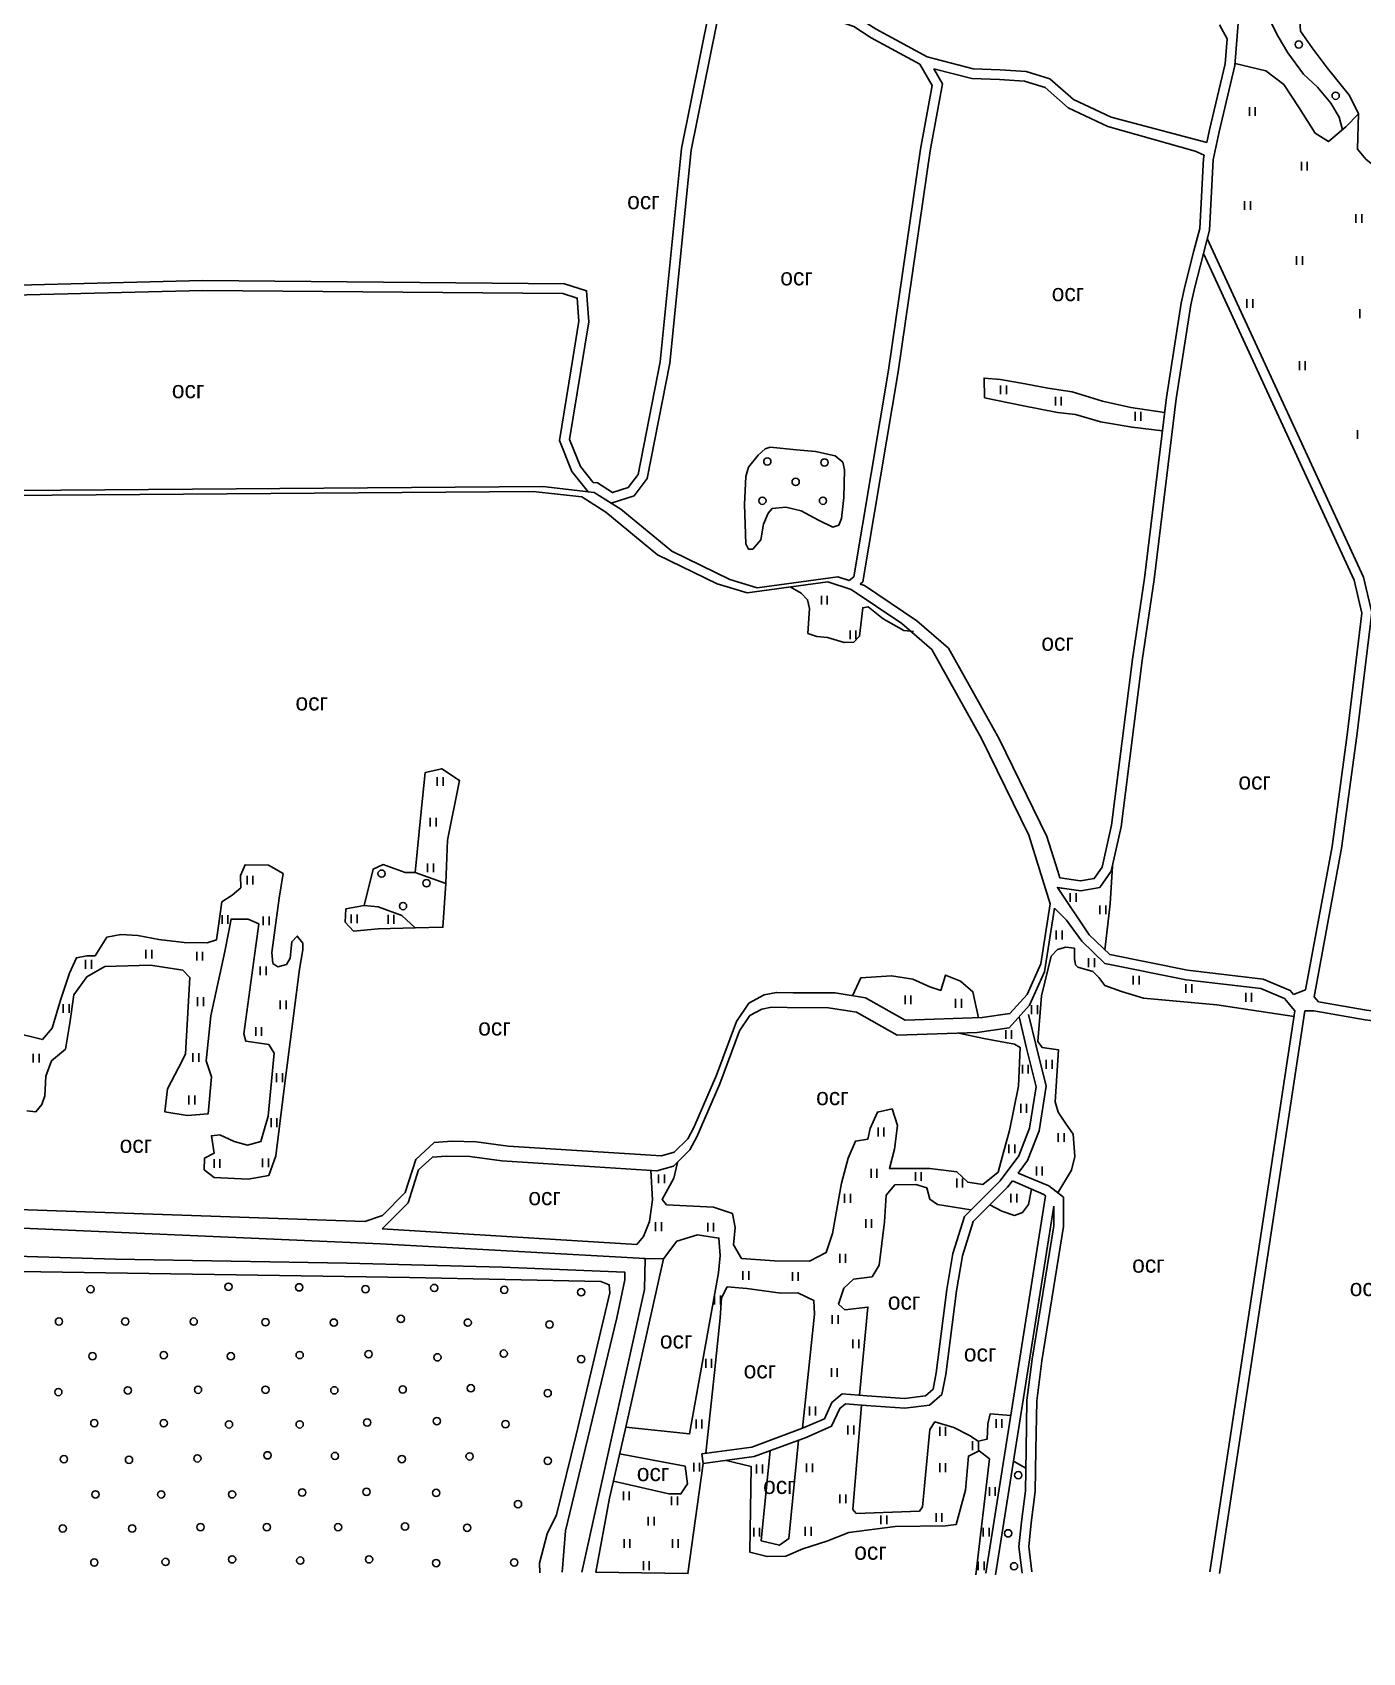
# Model space of a CAD drawing. Header units: millimetres. Extents: x 1379499 to 1411715, y 5652947 to 5671991.
# Drawn here: x 1405407 to 1405952, y 5654039 to 5654704 of the extents above; entities that cross this region are included whole.
import ezdxf

# ---------------------------------------------------------------- set-up
doc = ezdxf.new("R2010")
doc.units = ezdxf.units.MM
doc.layers.add('вулиці', color=7, linetype='Continuous')
doc.layers.add('на область', color=5, linetype='Continuous')
picture_1 = doc.add_image_def('image1.bmp', size_in_pixel=(3370, 2384))

msp = doc.modelspace()

# ---------------------------------------------------------------- linework, layer by layer
at = {"layer": 'вулиці', "color": 7}
for p, q in [((1405905.96, 5654669.66), (1405905.96, 5654673.26)), ((1405908.36, 5654669.66), (1405908.36, 5654673.26)), ((1405927.29, 5654647.29), (1405927.29, 5654650.89)), ((1405929.69, 5654647.29), (1405929.69, 5654650.89)), ((1405903.96, 5654631.1), (1405903.96, 5654634.7)), ((1405906.36, 5654631.1), (1405906.36, 5654634.7)), ((1405949.63, 5654625.76), (1405949.63, 5654629.36)), ((1405952.03, 5654625.76), (1405952.03, 5654629.36)), ((1405925.31, 5654608.57), (1405925.31, 5654612.17)), ((1405927.71, 5654608.57), (1405927.71, 5654612.17)), ((1405904.95, 5654590.93), (1405904.95, 5654594.53)), ((1405907.35, 5654590.93), (1405907.35, 5654594.53)), ((1405951.21, 5654586.78), (1405951.21, 5654590.38)), ((1405926.5, 5654565.44), (1405926.5, 5654569.04)), ((1405928.9, 5654565.44), (1405928.9, 5654569.04)), ((1405803.89, 5654555.52), (1405803.89, 5654559.12)), ((1405806.29, 5654555.52), (1405806.29, 5654559.12)), ((1405826.38, 5654550.9), (1405826.38, 5654554.5)), ((1405828.78, 5654550.9), (1405828.78, 5654554.5)), ((1405859.03, 5654544.62), (1405859.03, 5654548.22)), ((1405861.43, 5654544.62), (1405861.43, 5654548.22)), ((1405950.28, 5654537.22), (1405950.28, 5654540.82)), ((1405730.36, 5654469.18), (1405730.36, 5654472.78)), ((1405732.76, 5654469.18), (1405732.76, 5654472.78)), ((1405742.13, 5654454.97), (1405742.13, 5654458.57)), ((1405744.53, 5654454.97), (1405744.53, 5654458.57)), ((1405572.71, 5654394.78), (1405572.71, 5654398.38)), ((1405575.11, 5654394.78), (1405575.11, 5654398.38)), ((1405569.86, 5654378.16), (1405569.86, 5654381.76)), ((1405572.26, 5654378.16), (1405572.26, 5654381.76)), ((1405568.78, 5654359.42), (1405568.78, 5654363.02)), ((1405571.18, 5654359.42), (1405571.18, 5654363.02)), ((1405494.69, 5654354.31), (1405494.69, 5654357.91)), ((1405497.09, 5654354.31), (1405497.09, 5654357.91)), ((1405832.46, 5654347.26), (1405832.46, 5654350.86)), ((1405834.86, 5654347.26), (1405834.86, 5654350.86)), ((1405844.66, 5654342.16), (1405844.66, 5654345.76)), ((1405847.06, 5654342.16), (1405847.06, 5654345.76)), ((1405484.44, 5654338.19), (1405484.44, 5654341.79)), ((1405486.84, 5654338.19), (1405486.84, 5654341.79)), ((1405501.34, 5654337.62), (1405501.34, 5654341.22)), ((1405503.74, 5654337.62), (1405503.74, 5654341.22)), ((1405537.43, 5654338.48), (1405537.43, 5654342.08)), ((1405539.83, 5654338.48), (1405539.83, 5654342.08)), ((1405552.56, 5654338.29), (1405552.56, 5654341.89)), ((1405554.96, 5654338.29), (1405554.96, 5654341.89)), ((1405826.7, 5654331.83), (1405826.7, 5654335.43)), ((1405829.1, 5654331.83), (1405829.1, 5654335.43)), ((1405453.24, 5654323.95), (1405453.24, 5654327.55)), ((1405455.64, 5654323.95), (1405455.64, 5654327.55)), ((1405474.04, 5654323.18), (1405474.04, 5654326.78)), ((1405476.44, 5654323.18), (1405476.44, 5654326.78)), ((1405428.49, 5654319.81), (1405428.49, 5654323.41)), ((1405430.89, 5654319.81), (1405430.89, 5654323.41)), ((1405500.11, 5654317.18), (1405500.11, 5654320.78)), ((1405502.51, 5654317.18), (1405502.51, 5654320.78)), ((1405839.97, 5654320.52), (1405839.97, 5654324.12)), ((1405842.37, 5654320.52), (1405842.37, 5654324.12)), ((1405858.3, 5654313.34), (1405858.3, 5654316.94)), ((1405860.7, 5654313.34), (1405860.7, 5654316.94)), ((1405879.89, 5654309.86), (1405879.89, 5654313.46)), ((1405882.29, 5654309.86), (1405882.29, 5654313.46)), ((1405474.44, 5654304.52), (1405474.44, 5654308.12)), ((1405476.84, 5654304.52), (1405476.84, 5654308.12)), ((1405508.3, 5654303.22), (1405508.3, 5654306.82)), ((1405510.7, 5654303.22), (1405510.7, 5654306.82)), ((1405764.69, 5654305.27), (1405764.69, 5654308.87)), ((1405767.09, 5654305.27), (1405767.09, 5654308.87)), ((1405785.43, 5654303.83), (1405785.43, 5654307.43)), ((1405787.83, 5654303.83), (1405787.83, 5654307.43)), ((1405904.44, 5654306.28), (1405904.44, 5654309.88)), ((1405906.84, 5654306.28), (1405906.84, 5654309.88)), ((1405419.26, 5654301.74), (1405419.26, 5654305.34)), ((1405421.66, 5654301.74), (1405421.66, 5654305.34)), ((1405816.63, 5654301.21), (1405816.63, 5654304.81)), ((1405819.03, 5654301.21), (1405819.03, 5654304.81)), ((1405498.3, 5654292.27), (1405498.3, 5654295.87)), ((1405500.7, 5654292.27), (1405500.7, 5654295.87)), ((1405805.97, 5654291.02), (1405805.97, 5654294.62)), ((1405808.37, 5654291.02), (1405808.37, 5654294.62)), ((1405406.95, 5654281.29), (1405406.95, 5654284.89)), ((1405409.35, 5654281.29), (1405409.35, 5654284.89)), ((1405472.51, 5654281.62), (1405472.51, 5654285.22)), ((1405474.91, 5654281.62), (1405474.91, 5654285.22)), ((1405812.85, 5654276.77), (1405812.85, 5654280.37)), ((1405815.25, 5654276.77), (1405815.25, 5654280.37)), ((1405822.63, 5654278.81), (1405822.63, 5654282.41)), ((1405825.03, 5654278.81), (1405825.03, 5654282.41)), ((1405506.84, 5654273.32), (1405506.84, 5654276.92)), ((1405509.24, 5654273.32), (1405509.24, 5654276.92)), ((1405470.83, 5654264.17), (1405470.83, 5654267.77)), ((1405473.23, 5654264.17), (1405473.23, 5654267.77)), ((1405812.13, 5654260.75), (1405812.13, 5654264.35)), ((1405814.53, 5654260.75), (1405814.53, 5654264.35)), ((1405504.55, 5654254.84), (1405504.55, 5654258.44)), ((1405506.95, 5654254.84), (1405506.95, 5654258.44)), ((1405753.61, 5654251.05), (1405753.61, 5654254.65)), ((1405756.01, 5654251.05), (1405756.01, 5654254.65)), ((1405807.29, 5654244.08), (1405807.29, 5654247.68)), ((1405809.69, 5654244.08), (1405809.69, 5654247.68)), ((1405827.57, 5654248.77), (1405827.57, 5654252.37)), ((1405829.97, 5654248.77), (1405829.97, 5654252.37)), ((1405481.19, 5654238.11), (1405481.19, 5654241.71)), ((1405483.59, 5654238.11), (1405483.59, 5654241.71)), ((1405501.06, 5654238.35), (1405501.06, 5654241.95)), ((1405503.46, 5654238.35), (1405503.46, 5654241.95)), ((1405663.54, 5654231.83), (1405663.54, 5654235.43)), ((1405665.94, 5654231.83), (1405665.94, 5654235.43)), ((1405750.72, 5654234.07), (1405750.72, 5654237.67)), ((1405753.12, 5654234.07), (1405753.12, 5654237.67)), ((1405768.92, 5654232.74), (1405768.92, 5654236.34)), ((1405771.32, 5654232.74), (1405771.32, 5654236.34)), ((1405785.92, 5654230.09), (1405785.92, 5654233.69)), ((1405788.32, 5654230.09), (1405788.32, 5654233.69)), ((1405818.56, 5654235.03), (1405818.56, 5654238.63)), ((1405820.96, 5654235.03), (1405820.96, 5654238.63)), ((1405739.87, 5654223.83), (1405739.87, 5654227.43)), ((1405742.27, 5654223.83), (1405742.27, 5654227.43)), ((1405808.14, 5654223.85), (1405808.14, 5654227.45)), ((1405810.54, 5654223.85), (1405810.54, 5654227.45)), ((1405662.35, 5654212.19), (1405662.35, 5654215.79)), ((1405664.75, 5654212.19), (1405664.75, 5654215.79)), ((1405683.74, 5654211.96), (1405683.74, 5654215.56)), ((1405686.14, 5654211.96), (1405686.14, 5654215.56)), ((1405748.55, 5654213.47), (1405748.55, 5654217.07)), ((1405750.95, 5654213.47), (1405750.95, 5654217.07)), ((1405737.91, 5654199.22), (1405737.91, 5654202.82)), ((1405740.31, 5654199.22), (1405740.31, 5654202.82)), ((1405698.13, 5654192.12), (1405698.13, 5654195.72)), ((1405700.53, 5654192.12), (1405700.53, 5654195.72)), ((1405718.45, 5654191.76), (1405718.45, 5654195.36)), ((1405720.85, 5654191.76), (1405720.85, 5654195.36)), ((1405686.56, 5654182.11), (1405686.56, 5654185.71)), ((1405688.96, 5654182.11), (1405688.96, 5654185.71)), ((1405734.84, 5654174.14), (1405734.84, 5654177.74)), ((1405737.24, 5654174.14), (1405737.24, 5654177.74)), ((1405743.28, 5654164.08), (1405743.28, 5654167.68)), ((1405745.68, 5654164.08), (1405745.68, 5654167.68)), ((1405682.91, 5654156.13), (1405682.91, 5654159.73)), ((1405685.31, 5654156.13), (1405685.31, 5654159.73)), ((1405734.47, 5654152.34), (1405734.47, 5654155.94)), ((1405736.87, 5654152.34), (1405736.87, 5654155.94)), ((1405725.54, 5654136.58), (1405725.54, 5654140.18)), ((1405727.94, 5654136.58), (1405727.94, 5654140.18)), ((1405678.95, 5654131.25), (1405678.95, 5654134.85)), ((1405681.35, 5654131.25), (1405681.35, 5654134.85)), ((1405802.03, 5654131.42), (1405802.03, 5654135.02)), ((1405804.43, 5654131.42), (1405804.43, 5654135.02)), ((1405741.21, 5654128.77), (1405741.21, 5654132.37)), ((1405743.61, 5654128.77), (1405743.61, 5654132.37)), ((1405778.91, 5654128.24), (1405778.91, 5654131.84)), ((1405781.31, 5654128.24), (1405781.31, 5654131.84)), ((1405792.35, 5654122.33), (1405792.35, 5654125.93)), ((1405794.75, 5654122.33), (1405794.75, 5654125.93)), ((1405677.96, 5654113.51), (1405677.96, 5654117.11)), ((1405680.36, 5654113.51), (1405680.36, 5654117.11)), ((1405703.74, 5654112.77), (1405703.74, 5654116.37)), ((1405706.14, 5654112.77), (1405706.14, 5654116.37)), ((1405724.27, 5654113.21), (1405724.27, 5654116.81)), ((1405726.67, 5654113.21), (1405726.67, 5654116.81)), ((1405778.91, 5654113.3), (1405778.91, 5654116.9)), ((1405781.31, 5654113.3), (1405781.31, 5654116.9)), ((1405799.32, 5654103.56), (1405799.32, 5654107.16)), ((1405801.72, 5654103.56), (1405801.72, 5654107.16)), ((1405649.14, 5654101.79), (1405649.14, 5654105.39)), ((1405651.54, 5654101.79), (1405651.54, 5654105.39)), ((1405668.88, 5654099.68), (1405668.88, 5654103.28)), ((1405671.28, 5654099.68), (1405671.28, 5654103.28)), ((1405737.96, 5654100.56), (1405737.96, 5654104.16)), ((1405740.36, 5654100.56), (1405740.36, 5654104.16)), ((1405659.32, 5654091.37), (1405659.32, 5654094.97)), ((1405661.72, 5654091.37), (1405661.72, 5654094.97)), ((1405754.77, 5654091.94), (1405754.77, 5654095.54)), ((1405757.17, 5654091.94), (1405757.17, 5654095.54)), ((1405777.43, 5654092.92), (1405777.43, 5654096.52)), ((1405779.83, 5654092.92), (1405779.83, 5654096.52)), ((1405702.62, 5654086.87), (1405702.62, 5654090.47)), ((1405705.02, 5654086.87), (1405705.02, 5654090.47)), ((1405723.76, 5654087.22), (1405723.76, 5654090.82)), ((1405726.16, 5654087.22), (1405726.16, 5654090.82)), ((1405796.77, 5654086.87), (1405796.77, 5654090.47)), ((1405799.17, 5654086.87), (1405799.17, 5654090.47)), ((1405649.39, 5654082.19), (1405649.39, 5654085.79)), ((1405651.79, 5654082.19), (1405651.79, 5654085.79)), ((1405669.25, 5654082.19), (1405669.25, 5654085.79)), ((1405671.65, 5654082.19), (1405671.65, 5654085.79)), ((1405657.33, 5654073.13), (1405657.33, 5654076.73)), ((1405659.73, 5654073.13), (1405659.73, 5654076.73)), ((1405794.73, 5654073.04), (1405794.73, 5654076.64)), ((1405797.13, 5654073.04), (1405797.13, 5654076.64))]:
    msp.add_line(p, q, dxfattribs=at)
for points in [[(1405824.52, 5654877.3), (1405830.55, 5654864.98), (1405845.74, 5654836.67), (1405856.84, 5654810.44), (1405874.98, 5654778.02), (1405892.33, 5654748.01), (1405901.08, 5654731.59), (1405902.36, 5654720.07), (1405900.02, 5654690.43), (1405893.56, 5654663.11), (1405891.15, 5654651.63), (1405889.61, 5654622.85), (1405887.07, 5654613.3), (1405883.42, 5654598.84), (1405881.94, 5654592.12), (1405875.89, 5654553.67), (1405866.92, 5654479.53), (1405862.02, 5654446.33), (1405853.32, 5654378.02), (1405849.28, 5654359.82), (1405844.6, 5654353.14), (1405836.79, 5654351.8), (1405827.2, 5654353.14), (1405829.7, 5654352.79)], [(1405773.7, 5654693.89), (1405752.78, 5654705.21), (1405745.38, 5654709.98), (1405733.86, 5654713.99), (1405724.94, 5654714.66), (1405705.32, 5654724.56), (1405692.08, 5654738.17)], [(1405018.91, 5654589.66), (1405169.67, 5654593.8), (1405271.08, 5654597.02), (1405476.47, 5654602.13), (1405624.93, 5654600.76), (1405634, 5654597.97), (1405634.91, 5654585.25), (1405631.66, 5654565.31), (1405627.07, 5654536.94), (1405631.51, 5654525.79), (1405636.72, 5654519.29), (1405638.45, 5654519.1), (1405644.66, 5654515.18), (1405651.07, 5654517.3), (1405655.16, 5654522.63), (1405664.15, 5654568.81), (1405672.9, 5654656.3), (1405688.32, 5654732.48)], [(1405276.33, 5654593.15), (1405476.5, 5654598.13), (1405624.31, 5654596.77), (1405630.21, 5654594.95), (1405630.89, 5654585.44), (1405627.71, 5654565.95), (1405622.95, 5654536.49), (1405628.01, 5654523.76), (1405634.63, 5654515.51), (1405637.09, 5654515.23), (1405644.12, 5654510.79), (1405653.5, 5654513.89), (1405658.9, 5654520.95), (1405668.11, 5654568.23), (1405676.86, 5654655.7), (1405692.34, 5654732.17)], [(1405741.78, 5654479.07), (1405743.61, 5654480.61), (1405757.91, 5654565.34), (1405771.03, 5654655.99), (1405775.86, 5654682.18), (1405770.8, 5654690.91), (1405750.74, 5654701.77), (1405743.62, 5654706.36), (1405733.04, 5654710.04), (1405723.84, 5654710.73), (1405702.92, 5654721.29), (1405692.34, 5654732.17)], [(1405950.71, 5654670.55), (1405947.03, 5654678.1), (1405937.86, 5654689.37), (1405931.67, 5654697.68), (1405926.96, 5654704.44), (1405926.24, 5654714.65), (1405923.17, 5654720.23), (1405921.75, 5654723.38), (1405918.83, 5654727.89), (1405913.01, 5654728.36), (1405908.52, 5654725.77), (1405910.02, 5654719.47), (1405912.93, 5654711.77), (1405917.82, 5654702.28), (1405921.75, 5654695.59), (1405928.13, 5654686.86), (1405933.87, 5654681.51), (1405939.4, 5654674.94), (1405942.86, 5654669.12), (1405944.11, 5654663.99)], [(1405896.86, 5654701.29), (1405893.74, 5654707.06)], [(1405896.86, 5654701.29), (1405896.05, 5654691.05), (1405889.65, 5654663.98), (1405888.52, 5654658.78)], [(1405773.7, 5654693.89), (1405792.67, 5654688.96), (1405803.64, 5654688.66), (1405814.4, 5654687.85), (1405824.1, 5654684.86), (1405833.84, 5654676.44), (1405849.27, 5654669.14), (1405888.52, 5654658.78)], [(1405746.23, 5654477.58), (1405747.31, 5654478.5), (1405761.86, 5654564.72), (1405774.98, 5654655.34), (1405780.06, 5654682.91), (1405776.52, 5654689.02)], [(1405776.52, 5654689.02), (1405792.11, 5654684.98), (1405803.43, 5654684.66), (1405813.65, 5654683.89), (1405822.12, 5654681.28), (1405831.64, 5654673.06), (1405847.86, 5654665.38), (1405883.7, 5654655.24), (1405887.46, 5654653.53)], [(1406018.52, 5654631.85), (1406012.13, 5654627.48), (1406007.76, 5654630), (1406003.56, 5654628.49), (1405997.33, 5654627.99), (1405992.8, 5654630.84), (1405988.26, 5654637.56), (1405982.03, 5654638.74), (1405970.22, 5654640.32), (1405962.48, 5654644.85), (1405953.74, 5654651.91), (1405950.38, 5654656.11), (1405950.71, 5654670.55), (1405945.5, 5654665.18), (1405938.44, 5654659.13), (1405932.89, 5654662.66), (1405926.38, 5654672.94), (1405920.03, 5654682.57), (1405912.74, 5654688.21), (1405900.19, 5654691.18)], [(1405887.46, 5654653.53), (1405887.18, 5654652.15), (1405885.64, 5654623.48), (1405883.19, 5654614.31), (1405879.53, 5654599.76), (1405878.01, 5654592.87), (1405871.93, 5654554.22), (1405862.96, 5654480.06), (1405858.06, 5654446.88), (1405849.38, 5654378.71), (1405845.55, 5654361.47), (1405842.28, 5654356.8), (1405836.73, 5654355.85), (1405828.23, 5654357.04), (1405827.3, 5654359.85)], [(1405932.57, 5654308.27), (1405943.81, 5654369.33), (1405950.08, 5654415.32), (1405956.2, 5654465.93), (1405952.82, 5654480.47), (1405888.68, 5654619.35)], [(1405924.12, 5654309.28), (1405929.04, 5654311.19), (1405939.86, 5654369.96), (1405946.11, 5654415.83), (1405952.15, 5654465.71), (1405949.02, 5654479.16), (1405887.07, 5654613.3)], [(1405871.18, 5654548.01), (1405857.38, 5654550.09), (1405845.69, 5654552.7), (1405833.21, 5654556.44), (1405823.21, 5654558.03), (1405813.91, 5654559.73), (1405803.81, 5654561.55), (1405797.12, 5654562.11), (1405797.34, 5654554.07), (1405812.66, 5654550.89), (1405827.18, 5654548.06), (1405834.55, 5654547.15), (1405844.87, 5654544.21), (1405857.81, 5654541.94), (1405870.26, 5654540.43)], [(1405709.39, 5654533.81), (1405720.16, 5654532.64), (1405727.93, 5654531.97), (1405735.94, 5654530.22), (1405739.12, 5654527.64), (1405739.87, 5654524.55), (1405739.53, 5654513.12), (1405738.62, 5654504.58), (1405737.45, 5654501.82), (1405735.11, 5654500.99), (1405729.18, 5654503.83), (1405722.08, 5654507.66), (1405715.82, 5654509.17), (1405710.15, 5654508.58), (1405708.48, 5654506.66), (1405706.56, 5654502.24), (1405705.47, 5654495.82), (1405702.21, 5654491.9), (1405700.46, 5654491.9), (1405699.37, 5654494.07), (1405698.87, 5654510.25), (1405699.29, 5654521.79), (1405700.46, 5654525.55), (1405704.39, 5654530.55), (1405707.31, 5654533.14), (1405709.39, 5654533.81)], [(1405337.77, 5654516.73), (1405350.83, 5654513.46), (1405364.25, 5654515.73), (1405616.03, 5654517.63), (1405637.09, 5654515.23), (1405648.03, 5654508.32), (1405669.01, 5654491.06), (1405692.8, 5654479.47), (1405704, 5654476.04), (1405737.11, 5654480.62), (1405741.78, 5654479.07)], [(1405360.9, 5654513.74), (1405612.11, 5654515.63), (1405632.02, 5654513.36), (1405641.98, 5654507.08), (1405663.13, 5654489.68), (1405687.63, 5654477.74), (1405699.97, 5654473.96), (1405733.03, 5654478.53), (1405742.59, 5654475.35), (1405763.36, 5654461.42), (1405775.66, 5654450.75), (1405796.03, 5654414.31), (1405815.43, 5654374.55), (1405824.23, 5654346.43), (1405820.36, 5654321.83), (1405814.73, 5654309.18), (1405807.69, 5654301.44), (1405796.27, 5654299.76), (1405764.72, 5654298.7), (1405748.47, 5654307.88), (1405735.98, 5654309.88), (1405718.74, 5654309.98), (1405711.91, 5654310.1), (1405706.85, 5654309.16), (1405700.61, 5654305.75), (1405695.54, 5654298.22), (1405687.29, 5654276.15), (1405677.98, 5654254.63), (1405675.51, 5654250.04), (1405669.98, 5654244.51), (1405664.74, 5654243.08), (1405601.9, 5654247.05), (1405588.74, 5654248.79), (1405578.67, 5654249.06), (1405571.42, 5654248.52), (1405563.9, 5654241.55), (1405559.59, 5654228.03), (1405550.32, 5654218.64), (1405542.97, 5654216.05), (1405396.86, 5654221.11)], [(1405717.59, 5654476.47), (1405722.01, 5654473.92), (1405724.67, 5654471.16), (1405725.43, 5654467.55), (1405724.86, 5654457.37), (1405728.48, 5654456.13), (1405732.86, 5654455.66), (1405739.71, 5654453.66), (1405743.62, 5654453.76), (1405746, 5654456.23), (1405747.33, 5654467.93), (1405749.52, 5654468.31), (1405755.71, 5654463.36), (1405761.04, 5654460.42), (1405764.18, 5654458.51), (1405768.08, 5654458.11)], [(1405746.23, 5654477.58), (1405748.07, 5654476.97), (1405769.49, 5654462.6), (1405782.51, 5654451.3), (1405803.28, 5654414.16), (1405822.86, 5654374.03), (1405827.3, 5654359.85)], [(1405542.75, 5654345.7), (1405546.39, 5654360.71), (1405550.49, 5654362.53), (1405559.59, 5654359.35), (1405563.69, 5654359.35), (1405566.19, 5654384.35), (1405567.78, 5654400.27), (1405574.61, 5654401.86), (1405581.89, 5654397.08), (1405576.89, 5654372.53), (1405576.2, 5654354.8), (1405563.69, 5654359.35)], [(1405399.1, 5654293.65), (1405410.74, 5654290.74), (1405414.75, 5654295.45), (1405418.22, 5654306.94), (1405421.79, 5654317.96), (1405424.68, 5654324.3), (1405428.91, 5654325.08), (1405432.37, 5654325.08), (1405437.15, 5654332.76), (1405442.94, 5654333.87), (1405449.96, 5654333.42), (1405458.57, 5654331.86), (1405468.92, 5654330.64), (1405478.38, 5654330.42), (1405482.17, 5654331.64), (1405482.84, 5654336.42), (1405484.4, 5654347.26), (1405488.63, 5654349.93), (1405492.09, 5654353.04), (1405491.97, 5654358.05), (1405493.87, 5654362.5), (1405503.48, 5654362.29), (1405509.49, 5654358.84), (1405507.82, 5654348.83), (1405504.82, 5654326.42), (1405505.26, 5654321.97), (1405507.27, 5654320.53), (1405510.83, 5654321.53), (1405512.39, 5654324.09), (1405513.06, 5654330.87), (1405515.28, 5654333.21), (1405517.62, 5654330.32), (1405517.62, 5654327.54), (1405516.17, 5654319.64), (1405509.94, 5654270.66), (1405506.46, 5654243.02), (1405503.62, 5654234.97), (1405495.13, 5654233.44), (1405481.19, 5654234.1), (1405477.05, 5654237.36), (1405477.27, 5654242.15), (1405481.19, 5654244.11), (1405480.1, 5654251.29), (1405483.58, 5654251.72), (1405489.47, 5654248.89), (1405494.91, 5654247.37), (1405500.36, 5654248.89), (1405503.41, 5654259.34), (1405505.8, 5654285.24), (1405503.62, 5654288.72), (1405494.26, 5654290.03), (1405493.39, 5654293.07), (1405499.48, 5654338.2), (1405495.13, 5654340.16), (1405488.16, 5654340.16), (1405485.54, 5654326.89), (1405479.88, 5654300.55), (1405477.92, 5654282.06), (1405480.1, 5654275.53), (1405478.79, 5654260.29), (1405470.08, 5654259.64), (1405460.93, 5654261.16), (1405462.02, 5654270.52), (1405468.12, 5654282.06), (1405469.42, 5654284.88), (1405471.17, 5654316.22), (1405468.33, 5654319.27), (1405455.05, 5654321.23), (1405436.31, 5654320.79), (1405428.91, 5654316.44), (1405423.68, 5654309.04), (1405421.94, 5654297.51), (1405420.19, 5654286.84), (1405414.53, 5654282.06), (1405412.14, 5654275.74), (1405411.7, 5654267.69), (1405410.53, 5654264.06), (1405408.08, 5654261.16), (1405404.37, 5654261.49)], [(1405849.73, 5654361.85), (1405848.82, 5654346.39), (1405846.71, 5654327.48)], [(1405576.2, 5654354.8), (1405575.07, 5654336.84), (1405563.69, 5654336.61), (1405558.23, 5654341.61), (1405548.44, 5654345.25), (1405542.75, 5654345.7)], [(1405924.12, 5654309.28), (1405922.74, 5654310.9), (1405911.63, 5654315.58), (1405880.58, 5654319.2), (1405848.64, 5654325.61), (1405840.27, 5654333.75), (1405827.2, 5654353.14), (1405827.2, 5654353.14)], [(1405542.75, 5654345.7), (1405535.24, 5654344.34), (1405535.02, 5654338.88), (1405538.43, 5654335.25), (1405548.44, 5654336.16), (1405563.69, 5654336.61)], [(1405826, 5654344.65), (1405821.9, 5654318.6), (1405815.8, 5654304.88), (1405807.36, 5654295.61), (1405794.31, 5654293.69), (1405761.4, 5654292.58), (1405744.8, 5654301.96), (1405733.33, 5654303.8), (1405716.37, 5654303.9), (1405709.92, 5654304.01), (1405705.88, 5654303.26), (1405701.06, 5654300.63), (1405696.8, 5654294.3), (1405688.67, 5654272.58), (1405679.26, 5654250.8), (1405676.43, 5654245.54), (1405669.73, 5654238.85), (1405662.83, 5654236.96), (1405599.19, 5654240.98), (1405586.1, 5654242.72), (1405576.44, 5654242.97), (1405570.79, 5654242.56), (1405565.07, 5654237.25), (1405560.78, 5654223.82), (1405550.2, 5654213.09)], [(1405889.7, 5654072.34), (1405924.65, 5654302.48), (1405920.31, 5654307.59), (1405910.61, 5654311.67), (1405879.96, 5654315.24), (1405846.69, 5654321.92), (1405837.24, 5654331.11), (1405830.86, 5654339.79), (1405826, 5654344.65)], [(1405827.3, 5654227.91), (1405832.93, 5654237.21), (1405834.31, 5654242.74), (1405833.68, 5654251.94), (1405830.8, 5654255.98), (1405827.51, 5654260.98), (1405826.34, 5654265.23), (1405827.62, 5654286.56), (1405820.91, 5654287.52), (1405819.2, 5654289.91), (1405820.6, 5654308.67), (1405823.47, 5654319.97), (1405824.68, 5654325), (1405827.28, 5654327.77), (1405830.67, 5654328.72), (1405834.14, 5654328.2), (1405834.14, 5654324.04), (1405834.66, 5654321.36), (1405835.52, 5654320.4), (1405841.77, 5654318.67), (1405844.2, 5654316.24), (1405846.71, 5654312.95), (1405853.48, 5654310.52), (1405862.57, 5654307.69), (1405892.54, 5654305.02), (1405924.31, 5654300.2)], [(1405743.14, 5654308.73), (1405746.52, 5654316.02), (1405759.17, 5654316.96), (1405767.92, 5654315.48), (1405774.91, 5654312.39), (1405779.35, 5654310.91), (1405781.24, 5654317.23), (1405787.43, 5654314.68), (1405792.54, 5654310.37), (1405794.85, 5654299.71)], [(1405932.57, 5654308.27), (1405934.37, 5654306.3), (1405954.01, 5654302.81), (1405977.13, 5654299.89), (1405996.3, 5654296.96), (1406003.03, 5654296.38), (1406013.86, 5654300.91), (1406018.25, 5654300.33), (1406101.74, 5654284.71), (1406133.47, 5654260.98), (1406146.98, 5654253.62), (1406151.68, 5654249.12), (1406153.53, 5654243.19), (1406148.47, 5654219.71), (1406138.74, 5654100.41), (1406136.15, 5654071.85)], [(1405811.44, 5654300.09), (1405814.54, 5654287.25), (1405818.5, 5654271.42), (1405815.79, 5654254.35), (1405811.41, 5654243.11), (1405803.68, 5654232.81), (1405789.09, 5654218.23), (1405784.3, 5654203.03), (1405781.8, 5654188.25), (1405777.41, 5654153.96), (1405776.16, 5654147.3), (1405773.04, 5654144.59), (1405764.49, 5654143.55), (1405749.07, 5654144.59), (1405738.86, 5654145.42), (1405734.69, 5654141.89), (1405731.57, 5654135.22), (1405722.6, 5654131.27), (1405701.76, 5654123.56), (1405681.32, 5654120.83)], [(1405815.33, 5654301.03), (1405818.42, 5654288.2), (1405822.58, 5654271.6), (1405819.67, 5654253.3), (1405814.94, 5654241.14), (1405811.03, 5654235.94)], [(1405893.66, 5654071.74), (1405928.7, 5654302.5)], [(1405928.7, 5654302.5), (1405932.34, 5654302.59), (1405953.41, 5654298.85), (1405976.58, 5654295.92), (1405995.82, 5654292.99), (1406003.67, 5654292.31)], [(1405786.77, 5654293.44), (1405796.97, 5654291.2), (1405809.53, 5654288.89), (1405811.95, 5654287.54), (1405811.28, 5654271.68), (1405807.55, 5654253.45), (1405804.54, 5654242.54), (1405802.85, 5654236.34), (1405796.64, 5654231.26), (1405790.43, 5654232.2), (1405785.91, 5654236.52), (1405774.8, 5654237.84), (1405758.24, 5654237.84), (1405760.31, 5654245.74), (1405761.63, 5654255.52), (1405759.37, 5654262.29), (1405753.35, 5654260.97), (1405750.34, 5654254.2), (1405749.4, 5654249.87), (1405744.31, 5654249.12), (1405741.3, 5654242.16), (1405738.67, 5654231.82), (1405734.88, 5654211.24), (1405732.25, 5654203.35), (1405725.47, 5654199.77), (1405711.17, 5654199.96), (1405697.62, 5654200.9), (1405694.23, 5654206.54), (1405694.98, 5654213.69), (1405693.85, 5654219.33), (1405686.14, 5654221.96), (1405666.87, 5654222.89), (1405665.02, 5654225.13), (1405669.8, 5654233.91), (1405671.25, 5654240.36)], [(1405660.42, 5654237.12), (1405661.02, 5654225.04), (1405659.84, 5654216.07), (1405657.4, 5654209.92), (1405654.57, 5654206.66), (1405550.2, 5654213.09)], [(1405808.71, 5654232.84), (1405806.71, 5654230.18), (1405792.61, 5654216.09), (1405788.2, 5654202.09), (1405785.76, 5654187.66), (1405781.37, 5654153.34), (1405779.84, 5654145.19), (1405774.73, 5654140.77), (1405764.6, 5654139.53), (1405748.77, 5654140.6), (1405740.19, 5654141.3), (1405737.94, 5654139.4), (1405734.55, 5654132.17), (1405724.11, 5654127.56), (1405702.73, 5654119.66), (1405681.85, 5654116.87)], [(1405808.71, 5654232.84), (1405821.66, 5654227.19), (1405822.32, 5654226.68)], [(1405811.03, 5654235.94), (1405823.67, 5654230.68), (1405829.69, 5654226.09), (1405829.69, 5654214.07), (1405820.84, 5654159), (1405818.7, 5654142.52), (1405818.37, 5654122.42), (1405818.05, 5654105.31), (1405816.4, 5654092.45), (1405815.41, 5654082.73), (1405816.73, 5654072.35)], [(1405745.94, 5654144.85), (1405749.47, 5654181), (1405739.95, 5654179.94), (1405737.41, 5654182.26), (1405739.53, 5654188.81), (1405743.55, 5654192.4), (1405751.16, 5654193.46), (1405754.12, 5654198.17), (1405756.24, 5654215.92), (1405756.87, 5654226.91), (1405760.47, 5654231.13), (1405769.14, 5654231.34), (1405773.58, 5654229.86), (1405774.85, 5654225.22), (1405778.02, 5654223.1), (1405791.7, 5654220.84)], [(1405797.79, 5654071.77), (1405822.32, 5654226.68)], [(1405816.53, 5654229.32), (1405815.27, 5654223.07), (1405812.93, 5654219.77), (1405809.52, 5654218.6), (1405804.41, 5654220.41), (1405799.45, 5654222.93)], [(1405801.74, 5654071.15), (1405825.69, 5654222.38)], [(1405825.69, 5654222.38), (1405825.69, 5654214.39), (1405816.88, 5654159.58), (1405814.7, 5654142.81), (1405814.37, 5654122.49), (1405814.05, 5654105.6), (1405812.42, 5654092.91), (1405811.38, 5654082.68), (1405812.76, 5654071.84)], [(1405632.07, 5654072.27), (1405657.73, 5654188.23), (1405657.99, 5654200.88), (1405549.45, 5654206.9), (1405374.39, 5654214.61)], [(1405657.42, 5654200.89), (1405665.55, 5654200.73), (1405671.08, 5654208.04), (1405679.53, 5654210.64), (1405688.31, 5654209.34), (1405688.82, 5654202.21), (1405688.15, 5654195.04), (1405676.28, 5654128.96), (1405650.12, 5654131.69), (1405665.55, 5654200.73)], [(1405624.04, 5654072.28), (1405625.38, 5654089.14), (1405646.48, 5654176.58), (1405649.67, 5654192.15), (1405649.67, 5654195.39), (1405599.36, 5654197.35), (1405535.69, 5654198.97), (1405440.68, 5654200.72), (1405386.01, 5654202.34), (1405384.07, 5654201.26), (1405383, 5654197.47)], [(1405372.03, 5654196.51), (1405374.5, 5654193.67), (1405331.01, 5654123.47), (1405331.51, 5654120.83), (1405334.28, 5654120.6), (1405383, 5654197.47), (1405385.93, 5654196.23), (1405392.13, 5654195.78), (1405561.37, 5654193.13), (1405639.8, 5654191.45), (1405643.23, 5654190.19), (1405643.57, 5654186.88), (1405629.68, 5654128.56), (1405621.72, 5654095.82), (1405617.89, 5654087.93), (1405614.64, 5654075.99), (1405614.87, 5654071.93)], [(1405682.94, 5654121.05), (1405686.45, 5654154.17), (1405688.78, 5654176.56), (1405689.41, 5654184.8), (1405691.74, 5654189.24), (1405699.78, 5654188.6), (1405713.73, 5654186.7), (1405720.71, 5654186.91), (1405727.26, 5654183.74), (1405727.48, 5654178.04), (1405722.6, 5654131.27)], [(1405808.05, 5654136.57), (1405799.63, 5654137.18), (1405798.68, 5654133.08), (1405798.37, 5654126.77), (1405794.74, 5654125.98), (1405791.11, 5654128.35), (1405784.63, 5654131.66), (1405776.9, 5654133.87), (1405774.85, 5654130.71), (1405771.85, 5654099.01), (1405770.58, 5654097.28), (1405744.69, 5654096.33), (1405743.27, 5654097.91), (1405746.77, 5654140.77)], [(1405650.12, 5654131.69), (1405643.39, 5654102.63), (1405637.85, 5654072.22), (1405675.62, 5654071.69), (1405681.85, 5654116.87)], [(1405709.38, 5654122.11), (1405705.65, 5654085.09), (1405713.23, 5654083.36), (1405717.02, 5654086.04), (1405720.92, 5654126.38)], [(1405647.58, 5654120.73), (1405674.46, 5654115.76), (1405675.44, 5654108.49), (1405672.69, 5654104.37), (1405667.78, 5654104.37), (1405645.01, 5654109.64)], [(1405681.32, 5654120.83), (1405681.85, 5654116.87)], [(1405691.26, 5654118.12), (1405701.59, 5654115.56), (1405701, 5654080.41), (1405708.07, 5654078.64), (1405715.74, 5654078.84), (1405722.81, 5654081.79), (1405732.64, 5654084.93), (1405741.57, 5654088.46), (1405760.64, 5654091.02), (1405781.28, 5654091.21), (1405785.6, 5654091.8), (1405789.53, 5654105.94), (1405790.71, 5654119.88), (1405795.03, 5654122.04), (1405799.36, 5654118.71), (1405793.66, 5654071.18)], [(1405809.12, 5654117.79), (1405814.23, 5654114.97)]]:
    msp.add_lwpolyline(points, dxfattribs=at)
for centre in [(1405926.2, 5654698.98), (1405941.36, 5654677.98), (1405708.18, 5654527.9), (1405731.62, 5654527.49), (1405719.8, 5654519.55), (1405706.15, 5654511.81), (1405731.01, 5654511.81), (1405549.91, 5654358.82), (1405568.32, 5654354.9), (1405558.7, 5654345.52), (1405430.51, 5654188.3), (1405487.12, 5654189.35), (1405516.1, 5654189.1), (1405543.31, 5654188.34), (1405571.53, 5654188.84), (1405600.26, 5654188.08), (1405631.79, 5654187.07), (1405417.54, 5654175.09), (1405444.75, 5654175.09), (1405472.81, 5654175.04), (1405502.3, 5654174.79), (1405530.34, 5654174.62), (1405557.8, 5654176.14), (1405585.26, 5654174.62), (1405618.82, 5654173.86), (1405431.27, 5654160.87), (1405460.51, 5654161.29), (1405488.06, 5654160.82), (1405516.29, 5654161.33), (1405544.58, 5654161.66), (1405572.8, 5654160.39), (1405600.01, 5654161.92), (1405631.79, 5654159.63), (1405417.29, 5654146.13), (1405445.77, 5654146.81), (1405474.59, 5654147.1), (1405502.3, 5654147.1), (1405530.52, 5654146.85), (1405558.56, 5654147.18), (1405586.53, 5654147.69), (1405618.06, 5654145.66), (1405432.04, 5654133.35), (1405460.51, 5654133.35), (1405487.3, 5654132.88), (1405516.29, 5654132.88), (1405544, 5654133.64), (1405572.55, 5654134.23), (1405600.77, 5654132.96), (1405419.58, 5654118.62), (1405446.27, 5654118.36), (1405474.33, 5654118.91), (1405503.07, 5654120.18), (1405530.78, 5654119.92), (1405558.24, 5654118.65), (1405586.02, 5654119.75), (1405618.08, 5654117.9), (1405811.14, 5654112.06), (1405517.3, 5654104.93), (1405543.74, 5654105.19), (1405432.54, 5654104.14), (1405459.5, 5654104.14), (1405488.57, 5654104.17), (1405572.29, 5654104.76), (1405605.88, 5654100.12), (1405419.07, 5654090.17), (1405447.55, 5654090.17), (1405475.61, 5654090.71), (1405502.81, 5654090.71), (1405532.05, 5654090.71), (1405559.51, 5654090.96), (1405585.03, 5654090.47), (1405807, 5654088.18), (1405432.04, 5654076.19), (1405461.28, 5654076.45), (1405488.57, 5654077.5), (1405516.54, 5654076.99), (1405544.76, 5654077.5), (1405572.32, 5654075.99), (1405604.35, 5654076.24), (1405809.39, 5654074.65)]:
    msp.add_circle(centre, 1.49, dxfattribs=at)

# ---------------------------------------------------------------- texts
for p in [(1405650.66, 5654631.43), (1405713.48, 5654600.17), (1405824.85, 5654593.7), (1405463.84, 5654553.89), (1405820.6, 5654450.27), (1405514.57, 5654425.77), (1405901.45, 5654393.31), (1405589.53, 5654292.41), (1405728.2, 5654263.86), (1405442.43, 5654244.28), (1405610.12, 5654222.82), (1405857.86, 5654195.12), (1405947.13, 5654185.51), (1405757.6, 5654179.95), (1405664.08, 5654164.01), (1405788.8, 5654158.66), (1405698.45, 5654151.75), (1405654.62, 5654109.6), (1405706.44, 5654104.33), (1405743.82, 5654077.35)]:
    msp.add_text('осг', height=7, dxfattribs=at).set_placement(p)

# ---------------------------------------------------------------- pictures from other files: only their frames are drawn
at = {"layer": 'на область', "color": 7, "lineweight": -2}
image = msp.add_image(picture_1, insert=(1395288.55, 5652947.02), size_in_units=(16426, 11620.05), dxfattribs=at)
image.dxf.flags = 7

doc.saveas('drawing.dxf')
